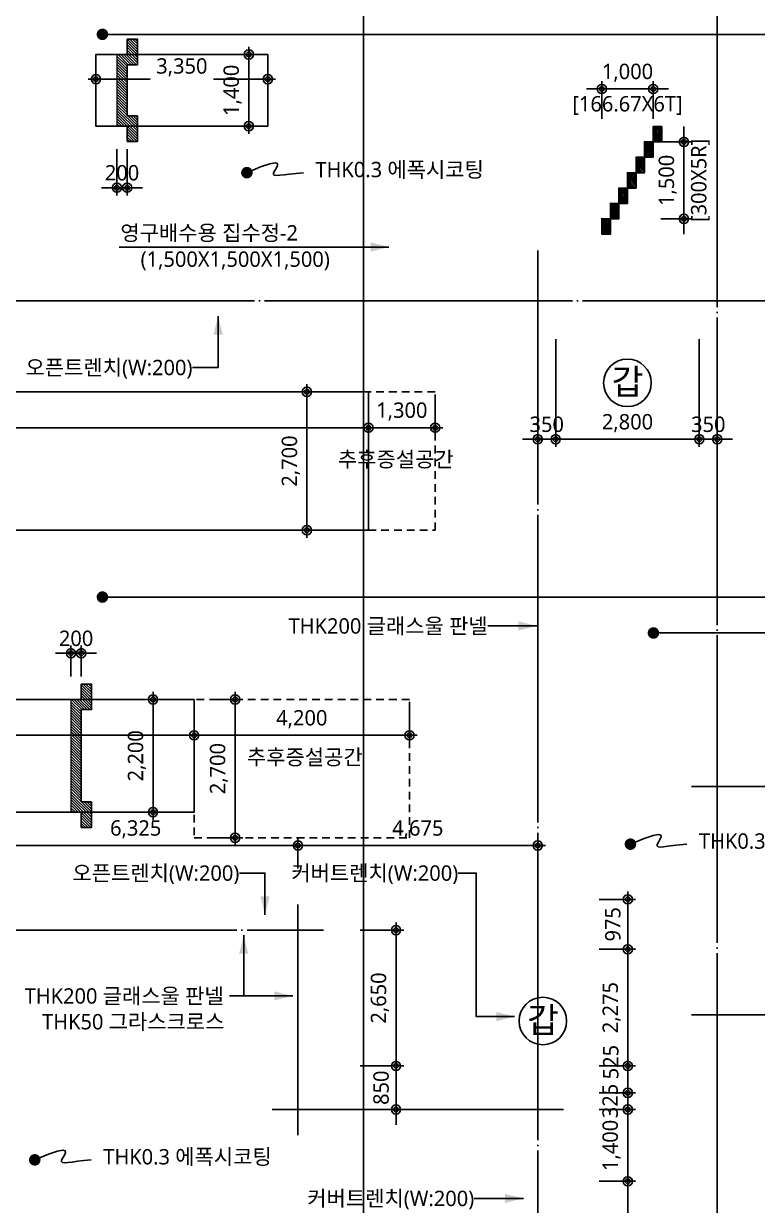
# Model space of a CAD drawing. Header units: millimetres. Extents: x 0 to 244676, y -5263 to 84354.
# Drawn here: x 68227 to 82532, y 28434 to 51487 of the extents above; entities that cross this region are included whole.
import ezdxf
from ezdxf.enums import TextEntityAlignment as Align

# ---------------------------------------------------------------- set-up
doc = ezdxf.new("R2010")
doc.units = ezdxf.units.MM
doc.header["$LTSCALE"] = 100
doc.header["$MEASUREMENT"] = 0
doc.header["$PDSIZE"] = -10
doc.linetypes.add('CEN', pattern=[62, 60, -1, 0, -1])
doc.linetypes.add('HID', pattern=[2.5, 1.5, -1])
doc.layers.get('0').update_dxf_attribs({"linetype": 'CONTINUOUS'})
doc.layers.get('Defpoints').update_dxf_attribs({"color": 171, "linetype": 'CONTINUOUS'})
for name, color, linetype in [('Center(AR)', 30, 'CEN'), ('DIM', 7, 'CONTINUOUS'), ('ELE-6', 8, 'CONTINUOUS'), ('LED', 7, 'CONTINUOUS'), ('NDIM', 7, 'CONTINUOUS'), ('SYM', 7, 'CONTINUOUS'), ('TEXT(MIN)', 7, 'CONTINUOUS'), ('TEXT(NOTE小)', 1, 'CONTINUOUS'), ('장비기초', 3, 'CONTINUOUS')]:
    doc.layers.add(name, color=color, linetype=linetype)
doc.styles.add('TE', font='malgun_0.ttf')
doc.styles.add('나눔바른고딕', font='NanumBarunGothic.ttf')
doc.dimstyles.new('BA', dxfattribs={"dimscale": 500, "dimtxt": 3, "dimasz": 1, "dimexe": 1, "dimexo": 5, "dimgap": 0.9, "dimtad": 1, "dimdec": 0, "dimdsep": 46, "dimlunit": 6, "dimtxsty": 'TE', "dimblk": 'DDD', "dimcen": 2.5, "dimclrd": 256, "dimclre": 256, "dimclrt": 3, "dimazin": 2, "dimtfac": 1, "dimtdec": 0, "dimtix": 1, "dimtmove": 2, "dimatfit": 3, "dimldrblk": 'DDD', "dimfxl": 1, "dimtolj": 1, "dimtzin": 0, "dimarcsym": 2})
pattern_1 = [(315, (-24.306, -4508.258), (15.9099026, 15.9099026), [])]

# ---------------------------------------------------------------- blocks, each defined once
blk = doc.blocks.new('DDD')
at = {"layer": 'DIM', "color": 0}
for p, q in [((-1, 0), (1, 0)), ((0, -1), (0, 1))]:
    blk.add_line(p, q, dxfattribs=at)
for radius in [0.6, 0.3]:
    blk.add_circle((0, 0), radius, dxfattribs=at)
blk = doc.blocks.new('*D32')
at = {"layer": 'Defpoints', "color": 0, "ltscale": 0.4, "transparency": 16777216}
for p in [(78700, 28904), (80005, 28904), (78700, 26104)]:
    blk.add_point(p, dxfattribs=at)
at = {"layer": 'NDIM', "lineweight": -2, "ltscale": 0.4, "transparency": 16777216}
for p, q in [((79450, 28904), (80155, 28904)), ((80005, 26254), (80005, 28754)), ((79450, 26104), (80155, 26104))]:
    blk.add_line(p, q, dxfattribs=at)
at = {"layer": 'NDIM', "lineweight": -2, "ltscale": 0.4, "transparency": 16777216, "xscale": 150, "yscale": 150, "zscale": 150}
for p, rotation in [((80005, 28904), 90), ((80005, 26104), 270)]:
    blk.add_blockref('DDD', p, dxfattribs=dict(at, rotation=rotation))
at = {"layer": 'NDIM', "color": 3, "ltscale": 0.4, "transparency": 16777216, "insert": (79690, 27504), "char_height": 300, "attachment_point": 5, "rotation": 90, "style": 'TE'}
blk.add_mtext('\\A1;2,800', dxfattribs=at)
blk = doc.blocks.new('*D33')
at = {"layer": 'Defpoints', "color": 0, "ltscale": 0.4, "transparency": 16777216}
for p in [(78700, 30629), (80005, 30629), (78700, 30304)]:
    blk.add_point(p, dxfattribs=at)
at = {"layer": 'NDIM', "lineweight": -2, "ltscale": 0.4, "transparency": 16777216}
for p, q in [((80005, 30779), (80005, 30929)), ((79450, 30629), (80155, 30629)), ((80005, 30304), (80005, 30629)), ((79450, 30304), (80155, 30304)), ((80005, 30154), (80005, 30004))]:
    blk.add_line(p, q, dxfattribs=at)
at = {"layer": 'NDIM', "lineweight": -2, "ltscale": 0.4, "transparency": 16777216, "xscale": 150, "yscale": 150, "zscale": 150}
for p, rotation in [((80005, 30629), 270), ((80005, 30304), 90)]:
    blk.add_blockref('DDD', p, dxfattribs=dict(at, rotation=rotation))
at = {"layer": 'NDIM', "color": 3, "ltscale": 0.4, "transparency": 16777216, "insert": (79662, 30470), "char_height": 300, "attachment_point": 5, "rotation": 90, "style": 'TE'}
blk.add_mtext('\\A1;325', dxfattribs=at)
blk = doc.blocks.new('*D34')
at = {"layer": 'Defpoints', "color": 0, "ltscale": 0.4, "transparency": 16777216}
for p in [(78700, 31154), (80005, 31154), (78700, 30629)]:
    blk.add_point(p, dxfattribs=at)
at = {"layer": 'NDIM', "lineweight": -2, "ltscale": 0.4, "transparency": 16777216}
for p, q in [((80005, 31304), (80005, 31454)), ((79450, 31154), (80155, 31154)), ((80005, 30629), (80005, 31154)), ((79450, 30629), (80155, 30629)), ((80005, 30479), (80005, 30329))]:
    blk.add_line(p, q, dxfattribs=at)
at = {"layer": 'NDIM', "lineweight": -2, "ltscale": 0.4, "transparency": 16777216, "xscale": 150, "yscale": 150, "zscale": 150}
for p, rotation in [((80005, 31154), 270), ((80005, 30629), 90)]:
    blk.add_blockref('DDD', p, dxfattribs=dict(at, rotation=rotation))
at = {"layer": 'NDIM', "color": 3, "ltscale": 0.4, "transparency": 16777216, "insert": (79675, 31228), "char_height": 300, "attachment_point": 5, "rotation": 90, "style": 'TE'}
blk.add_mtext('\\A1;525', dxfattribs=at)
blk = doc.blocks.new('*D35')
at = {"layer": 'Defpoints', "color": 0, "ltscale": 0.4, "transparency": 16777216}
for p in [(78700, 34404), (80005, 34404), (78700, 33429)]:
    blk.add_point(p, dxfattribs=at)
at = {"layer": 'NDIM', "lineweight": -2, "ltscale": 0.4, "transparency": 16777216}
for p, q in [((79450, 34404), (80155, 34404)), ((80005, 33579), (80005, 34254)), ((79450, 33429), (80155, 33429))]:
    blk.add_line(p, q, dxfattribs=at)
at = {"layer": 'NDIM', "lineweight": -2, "ltscale": 0.4, "transparency": 16777216, "xscale": 150, "yscale": 150, "zscale": 150}
for p, rotation in [((80005, 34404), 90), ((80005, 33429), 270)]:
    blk.add_blockref('DDD', p, dxfattribs=dict(at, rotation=rotation))
at = {"layer": 'NDIM', "color": 3, "ltscale": 0.4, "transparency": 16777216, "insert": (79715, 33917), "char_height": 300, "attachment_point": 5, "rotation": 90, "style": 'TE'}
blk.add_mtext('\\A1;975', dxfattribs=at)
blk = doc.blocks.new('*D36')
at = {"layer": 'Defpoints', "color": 0, "ltscale": 0.4, "transparency": 16777216}
for p in [(78700, 33429), (80005, 33429), (78700, 31154)]:
    blk.add_point(p, dxfattribs=at)
at = {"layer": 'NDIM', "lineweight": -2, "ltscale": 0.4, "transparency": 16777216}
for p, q in [((79450, 33429), (80155, 33429)), ((80005, 31304), (80005, 33279)), ((79450, 31154), (80155, 31154))]:
    blk.add_line(p, q, dxfattribs=at)
at = {"layer": 'NDIM', "lineweight": -2, "ltscale": 0.4, "transparency": 16777216, "xscale": 150, "yscale": 150, "zscale": 150}
for p, rotation in [((80005, 33429), 90), ((80005, 31154), 270)]:
    blk.add_blockref('DDD', p, dxfattribs=dict(at, rotation=rotation))
at = {"layer": 'NDIM', "color": 3, "ltscale": 0.4, "transparency": 16777216, "insert": (79690, 32292), "char_height": 300, "attachment_point": 5, "rotation": 90, "style": 'TE'}
blk.add_mtext('\\A1;2,275', dxfattribs=at)
blk = doc.blocks.new('*D39')
at = {"layer": 'Defpoints', "color": 0, "ltscale": 0.4, "transparency": 16777216}
for p in [(78600, 46079), (81400, 46079), (78600, 43379)]:
    blk.add_point(p, dxfattribs=at)
at = {"layer": 'NDIM', "lineweight": -2, "ltscale": 0.4, "transparency": 16777216}
for p, q in [((78600, 45329), (78600, 43229)), ((81400, 45329), (81400, 43229)), ((81250, 43379), (78750, 43379))]:
    blk.add_line(p, q, dxfattribs=at)
at = {"layer": 'NDIM', "lineweight": -2, "ltscale": 0.4, "transparency": 16777216, "xscale": 150, "yscale": 150, "zscale": 150, "rotation": 180}
blk.add_blockref('DDD', (78600, 43379), dxfattribs=at)
at = {"layer": 'NDIM', "lineweight": -2, "ltscale": 0.4, "transparency": 16777216, "xscale": 150, "yscale": 150, "zscale": 150}
blk.add_blockref('DDD', (81400, 43379), dxfattribs=at)
at = {"layer": 'NDIM', "color": 3, "ltscale": 0.4, "transparency": 16777216, "insert": (80000, 43694), "char_height": 300, "attachment_point": 5, "style": 'TE'}
blk.add_mtext('\\A1;2,800', dxfattribs=at)
blk = doc.blocks.new('갑종방화문표기')
at = {"layer": 'TEXT(NOTE小)'}
blk.add_circle((0, 0), 112.5, dxfattribs=at)
at = {"layer": 'TEXT(NOTE小)', "style": '나눔바른고딕'}
blk.add_text('갑', height=120.1, dxfattribs=at).set_placement((0.6, 5.3), align=Align.MIDDLE_CENTER)
blk = doc.blocks.new('*D44')
at = {"layer": 'Defpoints', "color": 0, "ltscale": 0.4, "transparency": 16777216}
for p in [(74037, 33804), (75487, 33804), (74037, 31154)]:
    blk.add_point(p, dxfattribs=at)
at = {"layer": 'NDIM', "lineweight": -2, "ltscale": 0.4, "transparency": 16777216}
for p, q in [((74787, 33804), (75637, 33804)), ((75487, 31304), (75487, 33654)), ((74787, 31154), (75637, 31154))]:
    blk.add_line(p, q, dxfattribs=at)
at = {"layer": 'NDIM', "lineweight": -2, "ltscale": 0.4, "transparency": 16777216, "xscale": 150, "yscale": 150, "zscale": 150}
for p, rotation in [((75487, 33804), 90), ((75487, 31154), 270)]:
    blk.add_blockref('DDD', p, dxfattribs=dict(at, rotation=rotation))
at = {"layer": 'NDIM', "color": 3, "ltscale": 0.4, "transparency": 16777216, "insert": (75172, 32479), "char_height": 300, "attachment_point": 5, "rotation": 90, "style": 'TE'}
blk.add_mtext('\\A1;2,650', dxfattribs=at)
blk = doc.blocks.new('*D45')
at = {"layer": 'Defpoints', "color": 0, "ltscale": 0.4, "transparency": 16777216}
for p in [(67250, 35454), (67250, 34254), (73575, 34254)]:
    blk.add_point(p, dxfattribs=at)
at = {"layer": 'NDIM', "lineweight": -2, "ltscale": 0.4, "transparency": 16777216}
for p, q in [((67250, 35004), (67250, 35604)), ((73575, 35004), (73575, 35604)), ((73425, 35454), (67400, 35454))]:
    blk.add_line(p, q, dxfattribs=at)
at = {"layer": 'NDIM', "lineweight": -2, "ltscale": 0.4, "transparency": 16777216, "xscale": 150, "yscale": 150, "zscale": 150, "rotation": 180}
blk.add_blockref('DDD', (67250, 35454), dxfattribs=at)
at = {"layer": 'NDIM', "lineweight": -2, "ltscale": 0.4, "transparency": 16777216, "xscale": 150, "yscale": 150, "zscale": 150}
blk.add_blockref('DDD', (73575, 35454), dxfattribs=at)
at = {"layer": 'NDIM', "color": 3, "ltscale": 0.4, "transparency": 16777216, "insert": (70412, 35769), "char_height": 300, "attachment_point": 5, "style": 'TE'}
blk.add_mtext('\\A1;6,325', dxfattribs=at)
blk = doc.blocks.new('*D72')
at = {"layer": 'Defpoints', "color": 0, "ltscale": 0.4, "transparency": 16777216}
for p in [(81400, 46079), (81750, 46079), (81400, 43379)]:
    blk.add_point(p, dxfattribs=at)
at = {"layer": 'NDIM', "lineweight": -2, "ltscale": 0.4, "transparency": 16777216}
for p, q in [((81400, 45329), (81400, 43229)), ((81750, 45329), (81750, 43229)), ((81250, 43379), (81100, 43379)), ((81750, 43379), (81400, 43379)), ((81900, 43379), (82050, 43379))]:
    blk.add_line(p, q, dxfattribs=at)
at = {"layer": 'NDIM', "lineweight": -2, "ltscale": 0.4, "transparency": 16777216, "xscale": 150, "yscale": 150, "zscale": 150}
blk.add_blockref('DDD', (81400, 43379), dxfattribs=at)
at = {"layer": 'NDIM', "lineweight": -2, "ltscale": 0.4, "transparency": 16777216, "xscale": 150, "yscale": 150, "zscale": 150, "rotation": 180}
blk.add_blockref('DDD', (81750, 43379), dxfattribs=at)
at = {"layer": 'NDIM', "color": 3, "ltscale": 0.4, "transparency": 16777216, "insert": (81575, 43669), "char_height": 300, "attachment_point": 5, "style": 'TE'}
blk.add_mtext('\\A1;350', dxfattribs=at)
blk = doc.blocks.new('*D73')
at = {"layer": 'Defpoints', "color": 0, "ltscale": 0.4, "transparency": 16777216}
for p in [(78250, 46079), (78600, 46079), (78600, 43379)]:
    blk.add_point(p, dxfattribs=at)
at = {"layer": 'NDIM', "lineweight": -2, "ltscale": 0.4, "transparency": 16777216}
for p, q in [((78250, 45329), (78250, 43229)), ((78600, 45329), (78600, 43229)), ((78100, 43379), (77950, 43379)), ((78250, 43379), (78600, 43379)), ((78750, 43379), (78900, 43379))]:
    blk.add_line(p, q, dxfattribs=at)
at = {"layer": 'NDIM', "lineweight": -2, "ltscale": 0.4, "transparency": 16777216, "xscale": 150, "yscale": 150, "zscale": 150}
blk.add_blockref('DDD', (78250, 43379), dxfattribs=at)
at = {"layer": 'NDIM', "lineweight": -2, "ltscale": 0.4, "transparency": 16777216, "xscale": 150, "yscale": 150, "zscale": 150, "rotation": 180}
blk.add_blockref('DDD', (78600, 43379), dxfattribs=at)
at = {"layer": 'NDIM', "color": 3, "ltscale": 0.4, "transparency": 16777216, "insert": (78425, 43669), "char_height": 300, "attachment_point": 5, "style": 'TE'}
blk.add_mtext('\\A1;350', dxfattribs=at)
blk = doc.blocks.new('*D106')
at = {"layer": 'Defpoints', "color": 0, "ltscale": 0.4, "transparency": 16777216}
for p in [(78700, 30304), (80005, 30304), (78700, 28904)]:
    blk.add_point(p, dxfattribs=at)
at = {"layer": 'NDIM', "lineweight": -2, "ltscale": 0.4, "transparency": 16777216}
for p, q in [((79450, 30304), (80155, 30304)), ((80005, 29054), (80005, 30154)), ((79450, 28904), (80155, 28904))]:
    blk.add_line(p, q, dxfattribs=at)
at = {"layer": 'NDIM', "lineweight": -2, "ltscale": 0.4, "transparency": 16777216, "xscale": 150, "yscale": 150, "zscale": 150}
for p, rotation in [((80005, 30304), 90), ((80005, 28904), 270)]:
    blk.add_blockref('DDD', p, dxfattribs=dict(at, rotation=rotation))
at = {"layer": 'NDIM', "color": 3, "ltscale": 0.4, "transparency": 16777216, "insert": (79689, 29604), "char_height": 300, "attachment_point": 5, "rotation": 90, "style": 'TE'}
blk.add_mtext('\\A1;1,400', dxfattribs=at)
blk = doc.blocks.new('*D107')
at = {"layer": 'Defpoints', "color": 0, "ltscale": 0.4, "transparency": 16777216}
for p in [(73575, 35454), (73575, 34254), (78250, 34254)]:
    blk.add_point(p, dxfattribs=at)
at = {"layer": 'NDIM', "lineweight": -2, "ltscale": 0.4, "transparency": 16777216}
for p, q in [((73575, 35004), (73575, 35604)), ((78250, 35004), (78250, 35604)), ((78100, 35454), (73725, 35454))]:
    blk.add_line(p, q, dxfattribs=at)
at = {"layer": 'NDIM', "lineweight": -2, "ltscale": 0.4, "transparency": 16777216, "xscale": 150, "yscale": 150, "zscale": 150, "rotation": 180}
blk.add_blockref('DDD', (73575, 35454), dxfattribs=at)
at = {"layer": 'NDIM', "lineweight": -2, "ltscale": 0.4, "transparency": 16777216, "xscale": 150, "yscale": 150, "zscale": 150}
blk.add_blockref('DDD', (78250, 35454), dxfattribs=at)
at = {"layer": 'NDIM', "color": 3, "ltscale": 0.4, "transparency": 16777216, "insert": (75912, 35769), "char_height": 300, "attachment_point": 5, "style": 'TE'}
blk.add_mtext('\\A1;4,675', dxfattribs=at)
blk = doc.blocks.new('*U17')
at = {"layer": 'Defpoints', "ltscale": 10000}
blk.add_line((0, 5414), (0, 66889), dxfattribs=at)
blk = doc.blocks.new('*D130')
at = {"layer": 'Defpoints', "color": 0, "ltscale": 0.4, "transparency": 16777216}
for p in [(74037, 31154), (75487, 31154), (74037, 30304)]:
    blk.add_point(p, dxfattribs=at)
at = {"layer": 'NDIM', "lineweight": -2, "ltscale": 0.4, "transparency": 16777216}
for p, q in [((75487, 31304), (75487, 31454)), ((74787, 31154), (75637, 31154)), ((75487, 30304), (75487, 31154)), ((74787, 30304), (75637, 30304)), ((75487, 30154), (75487, 30004))]:
    blk.add_line(p, q, dxfattribs=at)
at = {"layer": 'NDIM', "lineweight": -2, "ltscale": 0.4, "transparency": 16777216, "xscale": 150, "yscale": 150, "zscale": 150}
for p, rotation in [((75487, 31154), 270), ((75487, 30304), 90)]:
    blk.add_blockref('DDD', p, dxfattribs=dict(at, rotation=rotation))
at = {"layer": 'NDIM', "color": 3, "ltscale": 0.4, "transparency": 16777216, "insert": (75197, 30729), "char_height": 300, "attachment_point": 5, "rotation": 90, "style": 'TE'}
blk.add_mtext('\\A1;850', dxfattribs=at)
blk = doc.blocks.new('*D312')
at = {"layer": 'Defpoints', "color": 0, "ltscale": 0.4, "transparency": 16777216}
for p in [(72016, 50886), (72616, 50886), (72016, 49486)]:
    blk.add_point(p, dxfattribs=at)
at = {"layer": 'NDIM', "lineweight": -2, "ltscale": 0.4, "transparency": 16777216}
for p, q in [((72166, 50886), (72766, 50886)), ((72616, 49636), (72616, 50736)), ((72166, 49486), (72766, 49486))]:
    blk.add_line(p, q, dxfattribs=at)
at = {"layer": 'NDIM', "lineweight": -2, "ltscale": 0.4, "transparency": 16777216, "xscale": 150, "yscale": 150, "zscale": 150}
for p, rotation in [((72616, 50886), 90), ((72616, 49486), 270)]:
    blk.add_blockref('DDD', p, dxfattribs=dict(at, rotation=rotation))
at = {"layer": 'NDIM', "color": 3, "ltscale": 0.4, "transparency": 16777216, "insert": (72300, 50186), "char_height": 300, "attachment_point": 5, "rotation": 90, "style": 'TE'}
blk.add_mtext('\\A1;1,400', dxfattribs=at)
blk = doc.blocks.new('*D313')
at = {"layer": 'Defpoints', "color": 0, "ltscale": 0.4, "transparency": 16777216}
for p in [(69637, 50886), (72987, 50886), (69637, 50404)]:
    blk.add_point(p, dxfattribs=at)
at = {"layer": 'NDIM', "lineweight": -2, "ltscale": 0.4, "transparency": 16777216}
for p, q in [((69637, 50736), (69637, 50254)), ((72987, 50736), (72987, 50254)), ((69787, 50404), (70694, 50404)), ((72837, 50404), (71930, 50404))]:
    blk.add_line(p, q, dxfattribs=at)
at = {"layer": 'NDIM', "lineweight": -2, "ltscale": 0.4, "transparency": 16777216, "xscale": 150, "yscale": 150, "zscale": 150, "rotation": 180}
blk.add_blockref('DDD', (69637, 50404), dxfattribs=at)
at = {"layer": 'NDIM', "lineweight": -2, "ltscale": 0.4, "transparency": 16777216, "xscale": 150, "yscale": 150, "zscale": 150}
blk.add_blockref('DDD', (72987, 50404), dxfattribs=at)
at = {"layer": 'NDIM', "color": 3, "ltscale": 0.4, "transparency": 16777216, "insert": (71312, 50634), "char_height": 300, "attachment_point": 5, "style": 'TE'}
blk.add_mtext('\\A1;3,350', dxfattribs=at)
blk = doc.blocks.new('*D316')
at = {"layer": 'Defpoints', "color": 0, "ltscale": 0.4, "transparency": 16777216}
for p in [(73150, 44304), (73750, 44304), (73150, 41604)]:
    blk.add_point(p, dxfattribs=at)
at = {"layer": 'NDIM', "lineweight": -2, "ltscale": 0.4, "transparency": 16777216}
for p, q in [((73300, 44304), (73900, 44304)), ((73750, 41754), (73750, 44154)), ((73300, 41604), (73900, 41604))]:
    blk.add_line(p, q, dxfattribs=at)
at = {"layer": 'NDIM', "lineweight": -2, "ltscale": 0.4, "transparency": 16777216, "xscale": 150, "yscale": 150, "zscale": 150}
for p, rotation in [((73750, 44304), 90), ((73750, 41604), 270)]:
    blk.add_blockref('DDD', p, dxfattribs=dict(at, rotation=rotation))
at = {"layer": 'NDIM', "color": 3, "ltscale": 0.4, "transparency": 16777216, "insert": (73435, 42954), "char_height": 300, "attachment_point": 5, "rotation": 90, "style": 'TE'}
blk.add_mtext('\\A1;2,700', dxfattribs=at)
blk = doc.blocks.new('*D317')
at = {"layer": 'Defpoints', "color": 0, "ltscale": 0.4, "transparency": 16777216}
for p in [(57050, 44304), (74950, 44304), (57050, 43604)]:
    blk.add_point(p, dxfattribs=at)
at = {"layer": 'NDIM', "lineweight": -2, "ltscale": 0.4, "transparency": 16777216}
for p, q in [((57050, 44154), (57050, 43454)), ((74950, 44154), (74950, 43454)), ((74800, 43604), (57200, 43604))]:
    blk.add_line(p, q, dxfattribs=at)
at = {"layer": 'NDIM', "lineweight": -2, "ltscale": 0.4, "transparency": 16777216, "xscale": 150, "yscale": 150, "zscale": 150, "rotation": 180}
blk.add_blockref('DDD', (57050, 43604), dxfattribs=at)
at = {"layer": 'NDIM', "lineweight": -2, "ltscale": 0.4, "transparency": 16777216, "xscale": 150, "yscale": 150, "zscale": 150}
blk.add_blockref('DDD', (74950, 43604), dxfattribs=at)
at = {"layer": 'NDIM', "color": 3, "ltscale": 0.4, "transparency": 16777216, "insert": (66000, 43920), "char_height": 300, "attachment_point": 5, "style": 'TE'}
blk.add_mtext('\\A1;17,900', dxfattribs=at)
blk = doc.blocks.new('*D318')
at = {"layer": 'Defpoints', "color": 0, "ltscale": 0.4, "transparency": 16777216}
for p in [(70150, 38304), (70750, 38304), (70150, 36104)]:
    blk.add_point(p, dxfattribs=at)
at = {"layer": 'NDIM', "lineweight": -2, "ltscale": 0.4, "transparency": 16777216}
for p, q in [((70300, 38304), (70900, 38304)), ((70750, 36254), (70750, 38154)), ((70300, 36104), (70900, 36104))]:
    blk.add_line(p, q, dxfattribs=at)
at = {"layer": 'NDIM', "lineweight": -2, "ltscale": 0.4, "transparency": 16777216, "xscale": 150, "yscale": 150, "zscale": 150}
for p, rotation in [((70750, 38304), 90), ((70750, 36104), 270)]:
    blk.add_blockref('DDD', p, dxfattribs=dict(at, rotation=rotation))
at = {"layer": 'NDIM', "color": 3, "ltscale": 0.4, "transparency": 16777216, "insert": (70435, 37204), "char_height": 300, "attachment_point": 5, "rotation": 90, "style": 'TE'}
blk.add_mtext('\\A1;2,200', dxfattribs=at)
blk = doc.blocks.new('*D319')
at = {"layer": 'Defpoints', "color": 0, "ltscale": 0.4, "transparency": 16777216}
for p in [(57050, 38304), (71550, 38304), (57050, 37604)]:
    blk.add_point(p, dxfattribs=at)
at = {"layer": 'NDIM', "lineweight": -2, "ltscale": 0.4, "transparency": 16777216}
for p, q in [((57050, 38154), (57050, 37454)), ((71550, 38154), (71550, 37454)), ((71400, 37604), (57200, 37604))]:
    blk.add_line(p, q, dxfattribs=at)
at = {"layer": 'NDIM', "lineweight": -2, "ltscale": 0.4, "transparency": 16777216, "xscale": 150, "yscale": 150, "zscale": 150, "rotation": 180}
blk.add_blockref('DDD', (57050, 37604), dxfattribs=at)
at = {"layer": 'NDIM', "lineweight": -2, "ltscale": 0.4, "transparency": 16777216, "xscale": 150, "yscale": 150, "zscale": 150}
blk.add_blockref('DDD', (71550, 37604), dxfattribs=at)
at = {"layer": 'NDIM', "color": 3, "ltscale": 0.4, "transparency": 16777216, "insert": (64300, 37920), "char_height": 300, "attachment_point": 5, "style": 'TE'}
blk.add_mtext('\\A1;14,500', dxfattribs=at)
blk = doc.blocks.new('*D329')
at = {"layer": 'Defpoints', "color": 0, "ltscale": 0.4, "transparency": 16777216}
for p in [(70046, 49186), (70246, 49186), (70246, 48286)]:
    blk.add_point(p, dxfattribs=at)
at = {"layer": 'NDIM', "lineweight": -2, "ltscale": 0.4, "transparency": 16777216}
for p, q in [((70046, 49036), (70046, 48136)), ((70246, 49036), (70246, 48136)), ((69896, 48286), (69746, 48286)), ((70046, 48286), (70246, 48286)), ((70396, 48286), (70546, 48286))]:
    blk.add_line(p, q, dxfattribs=at)
at = {"layer": 'NDIM', "lineweight": -2, "ltscale": 0.4, "transparency": 16777216, "xscale": 150, "yscale": 150, "zscale": 150}
blk.add_blockref('DDD', (70046, 48286), dxfattribs=at)
at = {"layer": 'NDIM', "lineweight": -2, "ltscale": 0.4, "transparency": 16777216, "xscale": 150, "yscale": 150, "zscale": 150, "rotation": 180}
blk.add_blockref('DDD', (70246, 48286), dxfattribs=at)
at = {"layer": 'NDIM', "color": 3, "ltscale": 0.4, "transparency": 16777216, "insert": (70146, 48576), "char_height": 300, "attachment_point": 5, "style": 'TE'}
blk.add_mtext('\\A1;200', dxfattribs=at)
blk = doc.blocks.new('*D332')
at = {"layer": 'Defpoints', "color": 0, "ltscale": 0.4, "transparency": 16777216}
for p in [(69350, 39204), (69150, 38604), (69350, 38604)]:
    blk.add_point(p, dxfattribs=at)
at = {"layer": 'NDIM', "lineweight": -2, "ltscale": 0.4, "transparency": 16777216}
for p, q in [((69000, 39204), (68850, 39204)), ((69150, 38754), (69150, 39354)), ((69150, 39204), (69350, 39204)), ((69350, 38754), (69350, 39354)), ((69500, 39204), (69650, 39204))]:
    blk.add_line(p, q, dxfattribs=at)
at = {"layer": 'NDIM', "lineweight": -2, "ltscale": 0.4, "transparency": 16777216, "xscale": 150, "yscale": 150, "zscale": 150}
blk.add_blockref('DDD', (69150, 39204), dxfattribs=at)
at = {"layer": 'NDIM', "lineweight": -2, "ltscale": 0.4, "transparency": 16777216, "xscale": 150, "yscale": 150, "zscale": 150, "rotation": 180}
blk.add_blockref('DDD', (69350, 39204), dxfattribs=at)
at = {"layer": 'NDIM', "color": 3, "ltscale": 0.4, "transparency": 16777216, "insert": (69250, 39494), "char_height": 300, "attachment_point": 5, "style": 'TE'}
blk.add_mtext('\\A1;200', dxfattribs=at)
blk = doc.blocks.new('*D340')
at = {"layer": 'Defpoints', "color": 0, "ltscale": 0.4, "transparency": 16777216}
for p in [(71550, 38304), (75750, 38304), (71550, 37604)]:
    blk.add_point(p, dxfattribs=at)
at = {"layer": 'NDIM', "lineweight": -2, "ltscale": 0.4, "transparency": 16777216}
for p, q in [((71550, 38154), (71550, 37454)), ((75750, 38154), (75750, 37454)), ((75600, 37604), (71700, 37604))]:
    blk.add_line(p, q, dxfattribs=at)
at = {"layer": 'NDIM', "lineweight": -2, "ltscale": 0.4, "transparency": 16777216, "xscale": 150, "yscale": 150, "zscale": 150, "rotation": 180}
blk.add_blockref('DDD', (71550, 37604), dxfattribs=at)
at = {"layer": 'NDIM', "lineweight": -2, "ltscale": 0.4, "transparency": 16777216, "xscale": 150, "yscale": 150, "zscale": 150}
blk.add_blockref('DDD', (75750, 37604), dxfattribs=at)
at = {"layer": 'NDIM', "color": 3, "ltscale": 0.4, "transparency": 16777216, "insert": (73650, 37919), "char_height": 300, "attachment_point": 5, "style": 'TE'}
blk.add_mtext('\\A1;4,200', dxfattribs=at)
blk = doc.blocks.new('*D341')
at = {"layer": 'Defpoints', "color": 0, "ltscale": 0.4, "transparency": 16777216}
for p in [(71750, 38304), (72350, 38304), (71750, 35604)]:
    blk.add_point(p, dxfattribs=at)
at = {"layer": 'NDIM', "lineweight": -2, "ltscale": 0.4, "transparency": 16777216}
for p, q in [((71900, 38304), (72500, 38304)), ((72350, 35754), (72350, 38154)), ((71900, 35604), (72500, 35604))]:
    blk.add_line(p, q, dxfattribs=at)
at = {"layer": 'NDIM', "lineweight": -2, "ltscale": 0.4, "transparency": 16777216, "xscale": 150, "yscale": 150, "zscale": 150}
for p, rotation in [((72350, 38304), 90), ((72350, 35604), 270)]:
    blk.add_blockref('DDD', p, dxfattribs=dict(at, rotation=rotation))
at = {"layer": 'NDIM', "color": 3, "ltscale": 0.4, "transparency": 16777216, "insert": (72035, 36954), "char_height": 300, "attachment_point": 5, "rotation": 90, "style": 'TE'}
blk.add_mtext('\\A1;2,700', dxfattribs=at)
blk = doc.blocks.new('*D342')
at = {"layer": 'Defpoints', "color": 0, "ltscale": 0.4, "transparency": 16777216}
for p in [(74950, 44304), (76250, 44304), (74950, 43604)]:
    blk.add_point(p, dxfattribs=at)
at = {"layer": 'NDIM', "lineweight": -2, "ltscale": 0.4, "transparency": 16777216}
for p, q in [((74950, 44154), (74950, 43454)), ((76250, 44154), (76250, 43454)), ((76100, 43604), (75100, 43604))]:
    blk.add_line(p, q, dxfattribs=at)
at = {"layer": 'NDIM', "lineweight": -2, "ltscale": 0.4, "transparency": 16777216, "xscale": 150, "yscale": 150, "zscale": 150, "rotation": 180}
blk.add_blockref('DDD', (74950, 43604), dxfattribs=at)
at = {"layer": 'NDIM', "lineweight": -2, "ltscale": 0.4, "transparency": 16777216, "xscale": 150, "yscale": 150, "zscale": 150}
blk.add_blockref('DDD', (76250, 43604), dxfattribs=at)
at = {"layer": 'NDIM', "color": 3, "ltscale": 0.4, "transparency": 16777216, "insert": (75600, 43920), "char_height": 300, "attachment_point": 5, "style": 'TE'}
blk.add_mtext('\\A1;1,300', dxfattribs=at)
blk = doc.blocks.new('*D344')
at = {"layer": 'Defpoints', "color": 0, "ltscale": 0.4, "transparency": 16777216}
for p in [(80500, 50212), (79500, 49479), (80500, 49479)]:
    blk.add_point(p, dxfattribs=at)
at = {"layer": 'NDIM', "lineweight": -2, "ltscale": 0.4, "transparency": 16777216}
for p, q in [((79500, 49629), (79500, 50362)), ((80500, 49629), (80500, 50362)), ((79350, 50212), (79200, 50212)), ((79500, 50212), (80500, 50212)), ((80650, 50212), (80800, 50212))]:
    blk.add_line(p, q, dxfattribs=at)
at = {"layer": 'NDIM', "lineweight": -2, "ltscale": 0.4, "transparency": 16777216, "xscale": 150, "yscale": 150, "zscale": 150}
blk.add_blockref('DDD', (79500, 50212), dxfattribs=at)
at = {"layer": 'NDIM', "lineweight": -2, "ltscale": 0.4, "transparency": 16777216, "xscale": 150, "yscale": 150, "zscale": 150, "rotation": 180}
blk.add_blockref('DDD', (80500, 50212), dxfattribs=at)
at = {"layer": 'NDIM', "color": 3, "ltscale": 0.4, "transparency": 16777216, "char_height": 300, "attachment_point": 5, "style": 'TE'}
for s, insert in [('\\A1;1,000', (80000, 50528)), ('\\A1;[166.67X6T]', (80000, 49890))]:
    blk.add_mtext(s, dxfattribs=dict(at, insert=insert))
blk = doc.blocks.new('*D345')
at = {"layer": 'Defpoints', "color": 0, "ltscale": 0.4, "transparency": 16777216}
for p in [(80500, 49179), (80500, 47679), (81100, 47679)]:
    blk.add_point(p, dxfattribs=at)
at = {"layer": 'NDIM', "lineweight": -2, "ltscale": 0.4, "transparency": 16777216}
for p, q in [((81100, 49329), (81100, 49479)), ((80650, 49179), (81250, 49179)), ((81100, 49179), (81100, 47679)), ((80650, 47679), (81250, 47679)), ((81100, 47529), (81100, 47379))]:
    blk.add_line(p, q, dxfattribs=at)
at = {"layer": 'NDIM', "lineweight": -2, "ltscale": 0.4, "transparency": 16777216, "xscale": 150, "yscale": 150, "zscale": 150}
for p, rotation in [((81100, 49179), 270), ((81100, 47679), 90)]:
    blk.add_blockref('DDD', p, dxfattribs=dict(at, rotation=rotation))
at = {"layer": 'NDIM', "color": 3, "ltscale": 0.4, "transparency": 16777216, "char_height": 300, "attachment_point": 5, "rotation": 90, "style": 'TE'}
for s, insert in [('\\A1;[300X5R]', (81421, 48429)), ('\\A1;1,500', (80784, 48429))]:
    blk.add_mtext(s, dxfattribs=dict(at, insert=insert))

msp = doc.modelspace()

# ---------------------------------------------------------------- hatches: boundary and pattern name
at = {"layer": 'SYM'}
h = msp.add_hatch(dxfattribs=at)
h.set_pattern_fill('ANSI31', color=251, scale=300, angle=270, style=0)
h.set_pattern_definition([(315, (6295.913, 0), (26.516504, 26.516504), [])])
h.paths.add_polyline_path([(70246.3, 51186), (70446.3, 51186), (70446.3, 50686), (70246.3, 50686), (70246.3, 49686), (70446.3, 49686), (70446.3, 49186), (70246.3, 49186), (70246.3, 49486), (70046.3, 49486), (70046.3, 50886), (70246.3, 50886)])
h = msp.add_hatch(dxfattribs=at)
h.set_pattern_fill('ANSI31', color=251, scale=180, angle=270, style=0)
h.set_pattern_definition([(315, (975.694, -2708.258), (15.9099026, 15.9099026), [])])
h.paths.add_polyline_path([(80666.6, 49479.2), (80500, 49479.2), (80500, 49179.2), (80666.6, 49179.2)])
h = msp.add_hatch(dxfattribs=at)
h.set_pattern_fill('ANSI31', color=251, scale=180, angle=270, style=0)
h.set_pattern_definition(pattern_1)
h.paths.add_polyline_path([(80500, 49179.2), (80333.3, 49179.2), (80333.3, 48879.2), (80500, 48879.2)])
h = msp.add_hatch(dxfattribs=at)
h.set_pattern_fill('ANSI31', color=251, scale=180, angle=270, style=0)
h.set_pattern_definition([(315, (475.694, -3608.258), (15.9099026, 15.9099026), [])])
h.paths.add_polyline_path([(80333.3, 48879.2), (80166.6, 48879.2), (80166.6, 48579.2), (80333.3, 48579.2)])
h = msp.add_hatch(dxfattribs=at)
h.set_pattern_fill('ANSI31', color=251, scale=180, angle=270, style=0)
h.set_pattern_definition(pattern_1)
h.paths.add_polyline_path([(80166.6, 48579.2), (80000, 48579.2), (80000, 48279.2), (80166.6, 48279.2)])
h = msp.add_hatch(dxfattribs=at)
h.set_pattern_fill('ANSI31', color=251, scale=180, angle=270, style=0)
h.set_pattern_definition(pattern_1)
h.paths.add_polyline_path([(80000, 48279.2), (79833.3, 48279.2), (79833.3, 47979.2), (80000, 47979.2)])
h = msp.add_hatch(dxfattribs=at)
h.set_pattern_fill('ANSI31', color=251, scale=180, angle=270, style=0)
h.set_pattern_definition([(315, (142.36, -4208.258), (15.9099026, 15.9099026), [])])
h.paths.add_polyline_path([(79833.3, 47979.2), (79666.6, 47979.2), (79666.6, 47679.2), (79833.3, 47679.2)])
h = msp.add_hatch(dxfattribs=at)
h.set_pattern_fill('ANSI31', color=251, scale=180, angle=270, style=0)
h.set_pattern_definition(pattern_1)
h.paths.add_polyline_path([(79666.6, 47679.2), (79500, 47679.2), (79500, 47379.2), (79666.6, 47379.2)])
h = msp.add_hatch(dxfattribs=at)
h.set_pattern_fill('ANSI31', color=251, scale=300, angle=270, style=0)
h.set_pattern_definition([(315, (5399.58, -12700), (26.516504, 26.516504), [])])
h.paths.add_polyline_path([(69350, 38604.2), (69550, 38604.2), (69550, 38104.2), (69350, 38104.2), (69350, 36304.2), (69550, 36304.2), (69550, 35804.2), (69350, 35804.2), (69350, 36104.2), (69150, 36104.2), (69150, 38304.2), (69350, 38304.2)])

# ---------------------------------------------------------------- linework, layer by layer
for p, q in [((69763.3, 51277.3), (86470, 51277.3)), ((69763.3, 40300.3), (86470, 40300.3)), ((80505.5, 39600.2), (86470, 39600.2))]:
    msp.add_line(p, q)
at = {"layer": 'Center(AR)'}
for p, q in [((81750, 8754.2), (81750, 64266)), ((78250, 17304.4), (78250, 47061.8)), ((54325, 46079.2), (84200, 46079.2)), ((81250, 36604.2), (85600, 36604.2)), ((73575, 29804.2), (73575, 34304.2)), ((66383.1, 33804.2), (74075, 33804.2)), ((81250, 32154.2), (85600, 32154.2)), ((73075, 30304.2), (78750, 30304.2))]:
    msp.add_line(p, q, dxfattribs=at)
at = {"layer": 'ELE-6'}
msp.add_lwpolyline([(80333.3, 48879.2), (80166.6, 48879.2), (80166.6, 48579.2), (80333.3, 48579.2)], close=True, dxfattribs=at)
at = {"layer": 'LED', "const_width": 112.5}
for points in [[(69763.3, 51333.5, -1), (69763.3, 51221, -1)], [(72579.6, 48635.7, -1), (72579.6, 48523.2, -1)], [(69763.3, 40356.6, -1), (69763.3, 40244.1, -1)], [(80505.5, 39656.5, -1), (80505.5, 39544, -1)], [(80057.1, 35536.5, -1), (80057.1, 35424, -1)], [(68444.1, 29377.9, -1), (68444.1, 29265.4, -1)]]:
    msp.add_lwpolyline(points, format="xyb", close=True, dxfattribs=at)
at = {"layer": 'LED'}
for points in [[(72579.6, 48579.5), (72847.4, 48691.2), (73024.9, 48751.4), (73128.3, 48769.9), (73173.8, 48756.3), (73177.7, 48720.5), (73156.2, 48672), (73125.5, 48620.5), (73101.7, 48575.8), (73098.5, 48545.5), (73117.9, 48529.1), (73159.5, 48524.1), (73222.8, 48527.8), (73307.2, 48537.7), (73412.3, 48551.4), (73537.4, 48566.2), (73682.1, 48579.5)], [(75350, 47129.2), (74600, 47129.2), (70088.5, 47129.2)], [(72018.5, 45779.2), (72018.5, 44779.2), (71518.5, 44779.2)], [(78234.1, 39736.9), (77274.1, 39736.9)], [(80057.1, 35480.2), (80324.9, 35591.9), (80502.3, 35652.1), (80605.7, 35670.6), (80651.3, 35657.1), (80655.2, 35621.2), (80633.6, 35572.7), (80602.9, 35521.2), (80579.2, 35476.5), (80575.9, 35446.2), (80595.3, 35429.8), (80637, 35424.8), (80700.2, 35428.5), (80784.7, 35438.5), (80889.7, 35452.1), (81014.8, 35466.9), (81159.5, 35480.2)], [(72932.7, 34104.2), (72932.7, 34916.7), (72432.7, 34916.7)], [(77800, 32116.7), (77050, 32116.7), (77050, 34916.7), (76700, 34916.7)], [(72517, 33704.2), (72517, 32520.1)], [(73475, 32520.1), (72240, 32520.1)], [(68444.1, 29321.7), (68711.9, 29433.3), (68889.4, 29493.6), (68992.8, 29512.1), (69038.3, 29498.5), (69042.2, 29462.7), (69020.7, 29414.2), (68989.9, 29362.7), (68966.2, 29318), (68962.9, 29287.7), (68982.4, 29271.3), (69024, 29266.2), (69087.3, 29270), (69171.7, 29279.9), (69276.7, 29293.6), (69401.9, 29308.3), (69546.6, 29321.7)], [(77971.7, 28570), (77011.7, 28570)]]:
    msp.add_lwpolyline(points, dxfattribs=at)
for points in [[(75350, 47129.2), (74990, 47219.2), (74990, 47039.2)], [(72018.5, 45779.2), (72108.5, 45419.2), (71928.5, 45419.2)], [(78234.1, 39736.9), (77874.1, 39646.9), (77874.1, 39826.9)], [(72932.7, 34104.2), (73022.7, 34464.2), (72842.7, 34464.2)], [(72517, 33704.2), (72607, 33344.2), (72427, 33344.2)], [(73475, 32520.1), (73115, 32430.1), (73115, 32610.1)], [(77800, 32116.7), (77440, 32026.7), (77440, 32206.7)], [(77971.7, 28570), (77611.7, 28480), (77611.7, 28660)]]:
    msp.add_solid(points, dxfattribs=at)
at = {"layer": 'SYM', "color": 2, "const_width": 30}
for points in [[(70246.3, 51186), (70246.3, 50886), (70046.3, 50886), (70046.3, 49486), (70246.3, 49486), (70246.3, 49186)], [(80500, 49479.2), (80500, 49179.2), (80333.3, 49179.2), (80333.3, 48879.2), (80166.6, 48879.2), (80166.6, 48579.2), (80000, 48579.2), (80000, 48279.2), (79833.3, 48279.2), (79833.3, 47979.2), (79666.6, 47979.2), (79666.6, 47679.2), (79500, 47679.2), (79500, 47379.2)], [(69350, 38604.2), (69350, 38304.2), (69150, 38304.2), (69150, 36104.2), (69350, 36104.2), (69350, 35804.2)]]:
    msp.add_lwpolyline(points, dxfattribs=at)
at = {"layer": 'SYM', "color": 251}
for points in [[(70246.3, 51186), (70446.3, 51186), (70446.3, 50686), (70246.3, 50686), (70246.3, 49686), (70446.3, 49686), (70446.3, 49186), (70246.3, 49186)], [(69350, 38604.2), (69550, 38604.2), (69550, 38104.2), (69350, 38104.2), (69350, 36304.2), (69550, 36304.2), (69550, 35804.2), (69350, 35804.2)]]:
    msp.add_lwpolyline(points, dxfattribs=at)
for points in [[(80666.6, 49479.2), (80500, 49479.2), (80500, 49179.2), (80666.6, 49179.2)], [(80500, 49179.2), (80333.3, 49179.2), (80333.3, 48879.2), (80500, 48879.2)], [(80166.6, 48579.2), (80000, 48579.2), (80000, 48279.2), (80166.6, 48279.2)], [(80000, 48279.2), (79833.3, 48279.2), (79833.3, 47979.2), (80000, 47979.2)], [(79833.3, 47979.2), (79666.6, 47979.2), (79666.6, 47679.2), (79833.3, 47679.2)], [(79666.6, 47679.2), (79500, 47679.2), (79500, 47379.2), (79666.6, 47379.2)]]:
    msp.add_lwpolyline(points, close=True, dxfattribs=at)
at = {"layer": '장비기초', "linetype": 'Continuous', "elevation": -1}
msp.add_lwpolyline([(72986.9, 50886), (69636.9, 50886), (69636.9, 49486), (72986.9, 49486)], close=True, dxfattribs=at)
at = {"layer": '장비기초', "linetype": 'Continuous'}
for points in [[(74950, 44304.2), (57050, 44304.2), (57050, 41604.2), (74950, 41604.2)], [(71550, 38304.2), (57050, 38304.2), (57050, 36104.2), (71550, 36104.2)]]:
    msp.add_lwpolyline(points, close=True, dxfattribs=at)
at = {"layer": '장비기초', "color": 4, "linetype": 'HID'}
for points in [[(74950, 41604.2), (76250, 41604.2), (76250, 44304.2), (74950, 44304.2)], [(71550, 35604.2), (75750, 35604.2), (75750, 38304.2), (71550, 38304.2)]]:
    msp.add_lwpolyline(points, close=True, dxfattribs=at)

# ---------------------------------------------------------------- block references
msp.add_blockref('*U17', (74852.1, 7615.6))
at = {"xscale": 4.122924222179805, "yscale": 4.122924222179805, "zscale": 4.122924222179805}
for p in [(79999.1, 44479.2), (78350, 32030.2)]:
    msp.add_blockref('갑종방화문표기', p, dxfattribs=at)

# ---------------------------------------------------------------- texts
at = {"layer": 'TEXT(MIN)', "style": '나눔바른고딕'}
for s, p in [('THK0.3 에폭시코팅', (73915.6, 48640.6)), ('추후증설공간', (74353.5, 42988.7)), ('추후증설공간', (72578.9, 37178.1)), ('THK0.3 에폭시코팅', (81393, 35541.3)), ('THK0.3 에폭시코팅', (69780, 29382.8))]:
    msp.add_text(s, height=300, dxfattribs=at).set_placement(p, align=Align.MIDDLE_LEFT)
for s, p in [('영구배수용 집수정-2', (73575.1, 47405.9)), ('(1,500X1,500X1,500)', (74196.6, 46892.9)), ('오픈트렌치(W:200)', (71518.5, 44779.2)), ('THK200 글래스울 판넬', (77274.1, 39736.9)), ('오픈트렌치(W:200)', (72432.7, 34916.7)), ('커버트렌치(W:200)', (76700, 34916.7)), ('THK200 글래스울 판넬', (72128.6, 32519.2)), ('THK50 그라스크로스', (72143.4, 32017)), ('커버트렌치(W:200)', (77011.7, 28570))]:
    msp.add_text(s, height=300, dxfattribs=at).set_placement(p, align=Align.MIDDLE_RIGHT)

# ---------------------------------------------------------------- dimensions: what is measured, and where the dimension line sits
at = {"layer": 'NDIM', "ltscale": 0.4}
for base, p1, p2, angle, override, picture, middle in [((72616.1, 50886, -1), (72016.1, 49486, -1), (72016.1, 50886, -1), 90, {"dimscale": 150, "dimtxt": 2, "dimexo": 1}, '*D312', (72300.1, 50186, -1)), ((78600, 43379.2), (81400, 46079.2), (78600, 46079.2), 180, {"dimscale": 150, "dimtxt": 2}, '*D39', (80000, 43694.4)), ((81400, 43379.2), (81750, 46079.2), (81400, 46079.2), 180, {"dimscale": 150, "dimtxt": 2}, '*D72', (81575, 43669.2)), ((57050, 43604.2), (74950, 44304.2), (57050, 44304.2), 180, {"dimscale": 150, "dimtxt": 2, "dimexo": 1}, '*D317', (66000, 43920.2)), ((73750, 44304.2), (73150, 41604.2), (73150, 44304.2), 90, {"dimscale": 150, "dimtxt": 2, "dimexo": 1}, '*D316', (73434.8, 42954.2)), ((74950, 43604.2), (76250, 44304.2), (74950, 44304.2), 180, {"dimscale": 150, "dimtxt": 2, "dimexo": 1}, '*D342', (75600, 43920.2)), ((57050, 37604.2), (71550, 38304.2), (57050, 38304.2), 180, {"dimscale": 150, "dimtxt": 2, "dimexo": 1}, '*D319', (64300, 37920.2)), ((70750, 38304.2), (70150, 36104.2), (70150, 38304.2), 90, {"dimscale": 150, "dimtxt": 2, "dimexo": 1}, '*D318', (70434.8, 37204.2)), ((71550, 37604.2), (75750, 38304.2), (71550, 38304.2), 180, {"dimscale": 150, "dimtxt": 2, "dimexo": 1}, '*D340', (73650, 37919.4)), ((72350, 38304.2), (71750, 35604.2), (71750, 38304.2), 90, {"dimscale": 150, "dimtxt": 2, "dimexo": 1}, '*D341', (72034.8, 36954.2)), ((67250, 35454.2), (73575, 34254.2), (67250, 34254.2), 180, {"dimscale": 150, "dimtxt": 2}, '*D45', (70412.5, 35769.4)), ((73575, 35454.2), (78250, 34254.2), (73575, 34254.2), 180, {"dimscale": 150, "dimtxt": 2}, '*D107', (75912.5, 35769.4)), ((80005.4, 34404.2), (78700, 33429.2), (78700, 34404.2), 90, {"dimscale": 150, "dimtxt": 2}, '*D35', (79715.4, 33916.7)), ((75487.3, 33804.2), (74037.5, 31154.2), (74037.5, 33804.2), 90, {"dimscale": 150, "dimtxt": 2}, '*D44', (75172.1, 32479.2)), ((80005.4, 33429.2), (78700, 31154.2), (78700, 33429.2), 90, {"dimscale": 150, "dimtxt": 2}, '*D36', (79690.2, 32291.7)), ((75487.3, 31154.2), (74037.5, 30304.4), (74037.5, 31154.2), 90, {"dimscale": 150, "dimtxt": 2}, '*D130', (75197.3, 30729.3)), ((80005.4, 30304.4), (78700, 28904.2), (78700, 30304.4), 90, {"dimscale": 150, "dimtxt": 2}, '*D106', (79689.4, 29604.3)), ((80005.4, 28904.2), (78700, 26104.2), (78700, 28904.2), 90, {"dimscale": 150, "dimtxt": 2}, '*D32', (79690.2, 27504.2))]:
    dim = msp.add_linear_dim(base=base, p1=p1, p2=p2, angle=angle, dimstyle='BA', override=override, dxfattribs=at)
    dim.commit()
    dim.dimension.update_dxf_attribs({"geometry": picture, "text_midpoint": middle})
for base, p1, p2, angle, override, picture, middle in [((69636.9, 50404.2, -1), (72986.9, 50886, -1), (69636.9, 50886, -1), 180, {"dimscale": 150, "dimtxt": 2, "dimexo": 1}, '*D313', (71311.9, 50634.2, -1)), ((80005.4, 31154.2), (78700, 30629.2), (78700, 31154.2), 90, {"dimscale": 150, "dimtxt": 2}, '*D34', (79674.7, 31228)), ((80005.4, 30629.2), (78700, 30304.2), (78700, 30629.2), 90, {"dimscale": 150, "dimtxt": 2}, '*D33', (79661.7, 30470.2))]:
    dim = msp.add_linear_dim(base=base, p1=p1, p2=p2, angle=angle, dimstyle='BA', override=override, dxfattribs=at)
    dim.commit()
    dim.dimension.update_dxf_attribs({"geometry": picture, "text_midpoint": middle, "dimtype": 160})
dim = msp.add_linear_dim(base=(80500, 50211.9), p1=(79500, 49479.2), p2=(80500, 49479.2), text='<>\\X[166.67X6T]', dimstyle='BA', override={"dimscale": 150, "dimtxt": 2, "dimexo": 1}, dxfattribs=at)
dim.commit()
dim.dimension.update_dxf_attribs({"geometry": '*D344', "text_midpoint": (80000, 50211.9)})
dim = msp.add_linear_dim(base=(81100, 47679.2), p1=(80500, 49179.2), p2=(80500, 47679.2), angle=270, text='<>\\X[300X5R]', dimstyle='BA', override={"dimscale": 150, "dimtxt": 2, "dimexo": 1}, dxfattribs=at)
dim.commit()
dim.dimension.update_dxf_attribs({"geometry": '*D345', "text_midpoint": (81100, 48429.2)})
for base, p1, p2, override, picture, middle in [((70246.3, 48286, -1), (70046.3, 49186, -1), (70246.3, 49186, -1), {"dimscale": 150, "dimtxt": 2, "dimexo": 1}, '*D329', (70146.3, 48576, -1)), ((78600, 43379.2), (78250, 46079.2), (78600, 46079.2), {"dimscale": 150, "dimtxt": 2}, '*D73', (78425, 43669.2)), ((69350, 39204.2), (69150, 38604.2), (69350, 38604.2), {"dimscale": 150, "dimtxt": 2, "dimexo": 1}, '*D332', (69250, 39494.2))]:
    dim = msp.add_linear_dim(base=base, p1=p1, p2=p2, dimstyle='BA', override=override, dxfattribs=at)
    dim.commit()
    dim.dimension.update_dxf_attribs({"geometry": picture, "text_midpoint": middle})

doc.saveas('drawing.dxf')
